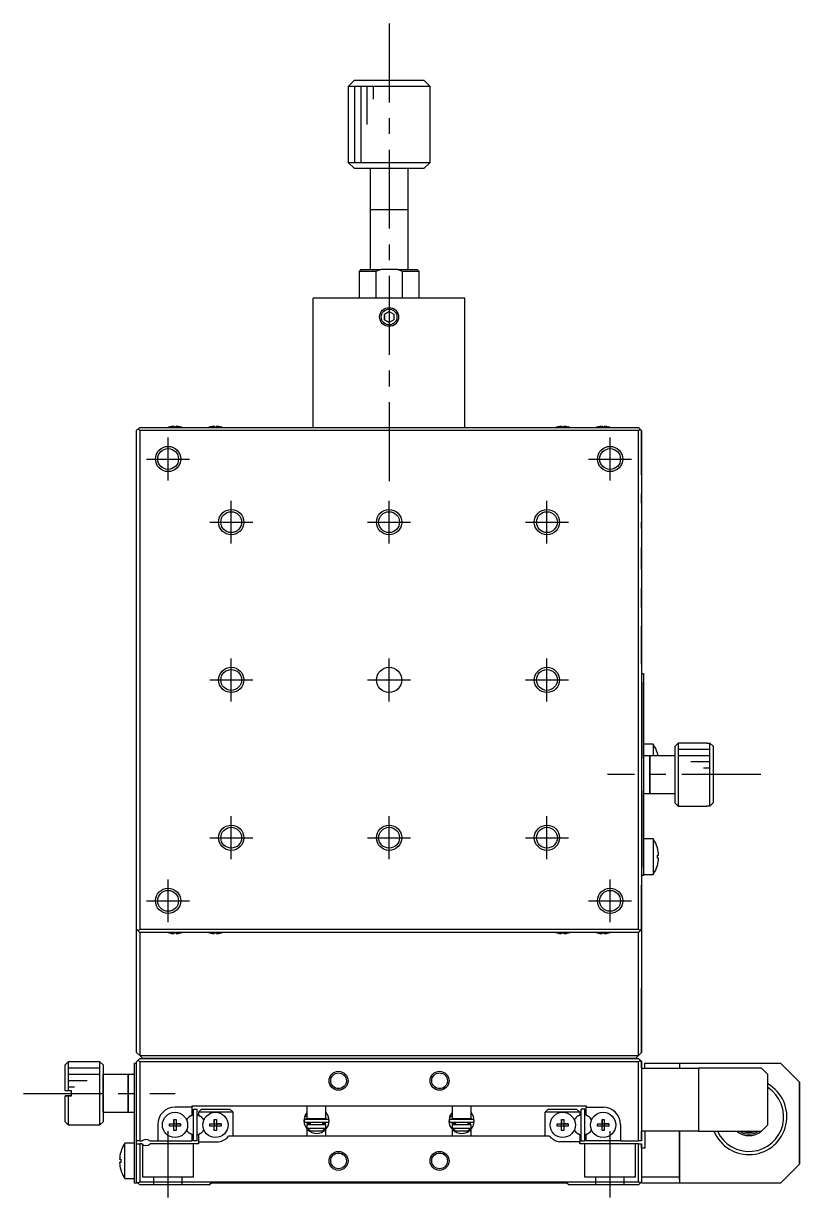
# Model space of a CAD drawing. Extents: x -349 to 382, y 13 to 591.
# Drawn here: x -142.4 to -19.5, y 28 to 214 of the extents above; entities that cross this region are included whole.
import ezdxf

# ---------------------------------------------------------------- set-up
doc = ezdxf.new("R2010")
doc.units = 0
doc.header["$LTSCALE"] = 10
doc.linetypes.add('CENTER', pattern=[2, 1.25, -0.25, 0.25, -0.25])
doc.linetypes.add('DASHED', pattern=[3.5, 2, -1.5])
doc.layers.get('0').update_dxf_attribs({"linetype": 'CONTINUOUS'})
doc.layers.add('CENTER', color=1, linetype='CENTER')

msp = doc.modelspace()

# ---------------------------------------------------------------- linework, layer by layer
at = {"color": 7, "linetype": 'CONTINUOUS'}
for p, q in [((-89.963026, 205.03073), (-90.963026, 204.03073)), ((-89.963026, 205.03073), (-78.963026, 205.03073)), ((-77.963026, 204.03073), (-78.963026, 205.03073)), ((-77.963026, 204.03073), (-90.963026, 204.03073)), ((-90.963026, 204.03073), (-90.963026, 192.03073)), ((-77.963026, 192.03073), (-77.963026, 204.03073)), ((-90.963026, 192.03073), (-90.962759, 192.03073)), ((-90.963026, 192.03073), (-89.963026, 191.03073)), ((-90.962759, 192.03073), (-77.963026, 192.03073)), ((-78.963026, 191.03073), (-77.963026, 192.03073)), ((-78.963026, 191.03073), (-89.9628, 191.03073)), ((-87.463026, 191.03073), (-87.463026, 184.53073)), ((-81.463026, 184.53073), (-81.463026, 191.03073)), ((-81.463021, 184.53073), (-87.463031, 184.53073)), ((-87.463026, 184.53573), (-87.463026, 184.53073)), ((-87.463026, 184.53073), (-87.463026, 175.030749)), ((-87.463026, 184.53073), (-87.463026, 184.52573)), ((-81.463026, 184.53073), (-81.463026, 184.53573)), ((-81.463026, 175.030749), (-81.463026, 184.53073)), ((-81.463026, 184.52573), (-81.463026, 184.53073)), ((-88.913026, 175.03073), (-89.213026, 174.73073)), ((-88.913026, 175.03073), (-85.782116, 175.03073)), ((-88.913026, 175.03073), (-87.463026, 175.03073)), ((-85.782116, 175.03073), (-86.584346, 174.73073)), ((-83.143935, 175.03073), (-85.782116, 175.03073)), ((-83.143935, 175.03073), (-80.013026, 175.03073)), ((-82.341706, 174.73073), (-83.143935, 175.03073)), ((-81.463026, 175.03073), (-80.013026, 175.03073)), ((-79.713026, 174.73073), (-80.013026, 175.03073)), ((-86.584346, 174.73073), (-89.213026, 174.73073)), ((-89.213026, 174.73073), (-89.213026, 170.53073)), ((-86.584346, 174.73073), (-86.584346, 170.53073)), ((-79.713026, 174.73073), (-82.341706, 174.73073)), ((-82.341706, 170.53073), (-82.341706, 174.73073)), ((-79.713026, 170.53073), (-79.713026, 174.73073)), ((-96.463026, 150.03073), (-96.463026, 170.53073)), ((-72.463026, 170.53073), (-96.463026, 170.53073)), ((-72.463026, 150.03073), (-72.463026, 170.53073)), ((-72.463026, 160.03073), (-72.463026, 170.53073)), ((-85.213026, 167.963742), (-84.463026, 168.396755)), ((-84.463026, 168.396755), (-85.213026, 167.963742)), ((-85.213026, 167.097717), (-85.213026, 167.963742)), ((-85.213026, 167.963742), (-85.213026, 167.097717)), ((-84.463026, 168.396755), (-83.713026, 167.963742)), ((-83.713026, 167.963742), (-83.713026, 167.097717)), ((-84.463026, 166.664704), (-85.213026, 167.097717)), ((-85.213026, 167.097717), (-84.463026, 166.664704)), ((-83.713026, 167.097717), (-84.463026, 166.664704)), ((-72.463026, 150.03073), (-72.463026, 160.03073)), ((-124.213026, 149.78073), (-124.463026, 149.53073)), ((-124.463026, 70.53073), (-124.463026, 149.53073)), ((-123.963026, 150.03073), (-124.213026, 149.78073)), ((-123.963026, 149.53073), (-124.213026, 149.78073)), ((-123.963026, 150.03073), (-96.463026, 150.03073)), ((-44.963026, 149.53073), (-123.963026, 149.53073)), ((-123.963026, 149.53073), (-123.963026, 70.53073)), ((-119.249387, 150.100251), (-119.251642, 150.104874)), ((-119.249387, 150.100251), (-119.251642, 150.104874)), ((-118.543026, 150.100251), (-118.543026, 150.220589)), ((-118.543026, 150.220589), (-118.543026, 150.100251)), ((-118.183026, 150.100251), (-118.543026, 150.100251)), ((-118.183026, 150.220589), (-118.183026, 150.100251)), ((-117.47441, 150.104874), (-117.476664, 150.100251)), ((-112.849387, 150.100251), (-112.851642, 150.104874)), ((-112.849387, 150.100251), (-112.851642, 150.104874)), ((-112.143026, 150.100251), (-112.143026, 150.220589)), ((-112.143026, 150.220589), (-112.143026, 150.100251)), ((-111.783026, 150.100251), (-112.143026, 150.100251)), ((-111.783026, 150.220589), (-111.783026, 150.100251)), ((-111.07441, 150.104874), (-111.076664, 150.100251)), ((-96.463026, 150.03073), (-72.463026, 150.03073)), ((-72.463026, 150.03073), (-44.963026, 150.03073)), ((-57.849387, 150.100251), (-57.851642, 150.104874)), ((-57.849387, 150.100251), (-57.851642, 150.104874)), ((-57.143026, 150.100251), (-57.143026, 150.220589)), ((-57.143026, 150.220589), (-57.143026, 150.100251)), ((-56.783026, 150.100251), (-57.143026, 150.100251)), ((-56.783026, 150.220589), (-56.783026, 150.100251)), ((-56.07441, 150.104874), (-56.076664, 150.100251)), ((-51.449387, 150.100251), (-51.451642, 150.104874)), ((-51.449387, 150.100251), (-51.451642, 150.104874)), ((-50.743026, 150.100251), (-50.743026, 150.220589)), ((-50.743026, 150.220589), (-50.743026, 150.100251)), ((-50.383026, 150.100251), (-50.743026, 150.100251)), ((-50.383026, 150.220589), (-50.383026, 150.100251)), ((-49.67441, 150.104874), (-49.676664, 150.100251)), ((-44.713026, 149.78073), (-44.963026, 150.03073)), ((-44.963026, 150.03073), (-44.463026, 149.53073)), ((-44.963026, 149.53073), (-44.713026, 149.78073)), ((-44.963026, 70.53073), (-44.963026, 149.53073)), ((-44.463026, 149.53073), (-44.713026, 149.78073)), ((-44.463026, 149.53073), (-44.463026, 70.53073)), ((-44.463026, 142.530725), (-44.463026, 149.53073)), ((-44.463026, 138.030725), (-44.463026, 139.530735)), ((-44.463026, 134.030725), (-44.463026, 135.030735)), ((-44.463026, 127.530725), (-44.463026, 131.030735)), ((-44.463026, 121.530725), (-44.463026, 124.530735)), ((-44.463026, 112.530725), (-44.463026, 118.530735)), ((-44.463026, 111.03073), (-44.163026, 111.03073)), ((-44.163026, 111.03073), (-44.163026, 109.03073)), ((-44.163026, 111.03073), (-44.163026, 109.03073)), ((-44.163026, 99.83073), (-44.163026, 109.03073)), ((-44.163026, 109.03073), (-44.163026, 81.03073)), ((-44.163026, 97.59929), (-44.163024, 108.03073)), ((-44.163024, 108.03073), (-44.163025, 98.03073)), ((-44.163024, 108.03073), (-44.163024, 109.68073)), ((-44.163024, 108.03073), (-44.163024, 109.68073)), ((-42.620563, 99.83073), (-44.163026, 99.83073)), ((-42.620563, 99.83073), (-42.620563, 98.03073)), ((-38.663026, 100.03073), (-39.163026, 99.53073)), ((-39.163026, 90.53073), (-39.163026, 99.53073)), ((-38.663026, 100.03073), (-38.663026, 90.03073)), ((-34.163026, 100.03073), (-38.663026, 100.03073)), ((-34.163026, 100.03073), (-34.163026, 100.014704)), ((-34.163026, 100.03073), (-34.163026, 100.014704)), ((-34.163026, 100.014704), (-33.663026, 100.014704)), ((-33.663026, 90.046755), (-33.663026, 100.014704)), ((-33.663026, 100.014704), (-33.163026, 99.512917)), ((-33.163026, 99.512917), (-33.163026, 90.548543)), ((-33.163026, 99.512917), (-33.163026, 90.548543)), ((-43.163026, 98.03073), (-44.163026, 98.03073)), ((-43.163026, 98.03073), (-43.163026, 92.03073)), ((-43.163026, 92.03073), (-43.163026, 98.03073)), ((-39.163026, 98.03073), (-43.163026, 98.03073)), ((-41.969821, 98.429869), (-41.963653, 98.432877)), ((-41.969821, 98.429869), (-41.963653, 98.432877)), ((-44.163024, 82.03073), (-44.163026, 92.46217)), ((-44.163026, 84.83073), (-44.163026, 92.03073)), ((-44.163026, 92.03073), (-43.163026, 92.03073)), ((-44.163025, 92.03073), (-44.163024, 82.03073)), ((-43.163026, 92.03073), (-39.163026, 92.03073)), ((-39.163026, 90.53073), (-38.663026, 90.03073)), ((-38.663026, 90.03073), (-34.163026, 90.03073)), ((-34.163026, 90.046755), (-34.163026, 90.03073)), ((-33.663026, 90.046755), (-34.163026, 90.046755)), ((-34.163026, 90.046755), (-34.163026, 90.03073)), ((-33.163026, 90.548543), (-33.663026, 90.046755)), ((-42.620563, 84.83073), (-44.163026, 84.83073)), ((-42.620563, 84.83073), (-42.620563, 79.23073)), ((-44.163024, 80.38073), (-44.163024, 82.03073)), ((-44.163024, 80.38073), (-44.163024, 82.03073)), ((-41.969821, 83.429869), (-41.963653, 83.432877)), ((-41.969821, 83.429869), (-41.963653, 83.432877)), ((-41.969821, 82.29073), (-41.776564, 82.29073)), ((-41.969821, 81.77073), (-41.969821, 82.29073)), ((-44.163026, 81.03073), (-44.163026, 79.03073)), ((-41.776564, 81.77073), (-41.969821, 81.77073)), ((-41.963653, 80.628582), (-41.969821, 80.631591)), ((-41.963653, 80.628582), (-41.969821, 80.631591)), ((-44.163026, 79.03073), (-44.463026, 79.03073)), ((-44.163026, 79.23073), (-44.163026, 79.03073)), ((-44.163026, 79.23073), (-42.620563, 79.23073)), ((-44.463026, 70.53073), (-44.463026, 77.530735)), ((-124.463026, 70.53073), (-124.213026, 70.28073)), ((-124.463026, 51.03073), (-124.463026, 70.53073)), ((-124.213026, 70.28073), (-123.963026, 70.53073)), ((-124.213026, 70.28073), (-123.963026, 70.03073)), ((-123.963026, 70.53073), (-44.963026, 70.53073)), ((-44.963026, 70.03073), (-123.963026, 70.03073)), ((-123.963026, 70.03073), (-123.963026, 50.53073)), ((-119.251642, 69.956586), (-119.249387, 69.961208)), ((-119.251642, 69.956586), (-119.249387, 69.961208)), ((-118.543026, 69.961208), (-118.183026, 69.961208)), ((-118.543026, 69.840871), (-118.543026, 69.961208)), ((-118.543026, 69.840871), (-118.543026, 69.961208)), ((-118.183026, 69.961208), (-118.183026, 69.840871)), ((-117.476664, 69.961208), (-117.47441, 69.956586)), ((-112.851642, 69.956586), (-112.849387, 69.961208)), ((-112.851642, 69.956586), (-112.849387, 69.961208)), ((-112.143026, 69.961208), (-111.783026, 69.961208)), ((-112.143026, 69.840871), (-112.143026, 69.961208)), ((-112.143026, 69.840871), (-112.143026, 69.961208)), ((-111.783026, 69.961208), (-111.783026, 69.840871)), ((-111.076664, 69.961208), (-111.07441, 69.956586)), ((-57.851642, 69.956586), (-57.849387, 69.961208)), ((-57.851642, 69.956586), (-57.849387, 69.961208)), ((-57.143026, 69.961208), (-56.783026, 69.961208)), ((-57.143026, 69.840871), (-57.143026, 69.961208)), ((-57.143026, 69.840871), (-57.143026, 69.961208)), ((-56.783026, 69.961208), (-56.783026, 69.840871)), ((-56.076664, 69.961208), (-56.07441, 69.956586)), ((-51.451642, 69.956586), (-51.449387, 69.961208)), ((-51.451642, 69.956586), (-51.449387, 69.961208)), ((-50.743026, 69.961208), (-50.383026, 69.961208)), ((-50.743026, 69.840871), (-50.743026, 69.961208)), ((-50.743026, 69.840871), (-50.743026, 69.961208)), ((-50.383026, 69.961208), (-50.383026, 69.840871)), ((-49.676664, 69.961208), (-49.67441, 69.956586)), ((-44.713026, 70.28073), (-44.963026, 70.53073)), ((-44.463026, 70.53073), (-44.963026, 70.03073)), ((-44.963026, 70.03073), (-44.713026, 70.28073)), ((-44.963026, 50.53073), (-44.963026, 70.03073)), ((-44.713026, 70.28073), (-44.463026, 70.53073)), ((-44.463026, 70.53073), (-44.463026, 51.03073)), ((-44.463026, 70.53073), (-44.463026, 63.146415)), ((-44.463026, 63.146415), (-44.463026, 61.118893)), ((-44.463026, 51.03073), (-44.463026, 61.118893)), ((-123.963026, 50.53073), (-124.463026, 51.03073)), ((-123.963026, 50.53073), (-44.963026, 50.53073)), ((-123.463026, 50.03073), (-123.963026, 50.53073)), ((-44.963026, 50.53073), (-45.463026, 50.03073)), ((-45.463026, 50.03073), (-44.963026, 50.53073)), ((-44.463026, 51.03073), (-44.963026, 50.53073)), ((-44.963026, 50.53073), (-44.463026, 51.03073)), ((-135.263026, 49.53073), (-135.763026, 49.03073)), ((-135.763026, 44.93073), (-135.763026, 49.03073)), ((-135.263026, 49.53073), (-135.263026, 44.93073)), ((-130.263026, 49.53073), (-135.263026, 49.53073)), ((-130.263026, 44.53073), (-130.263026, 49.53073)), ((-129.763026, 49.03073), (-130.263026, 49.53073)), ((-129.763026, 49.03073), (-129.763026, 44.53073)), ((-129.763026, 49.03073), (-129.763026, 47.53073)), ((-124.763026, 47.33073), (-124.763026, 49.33073)), ((-124.763026, 49.33073), (-124.463026, 49.33073)), ((-124.463026, 49.53073), (-124.213026, 49.78073)), ((-124.463026, 37.03073), (-124.463026, 49.53073)), ((-123.963026, 50.03073), (-124.213026, 49.78073)), ((-124.213026, 49.78073), (-123.963026, 49.53073)), ((-123.963026, 50.03073), (-123.463026, 50.03073)), ((-44.963026, 49.53073), (-123.963026, 49.53073)), ((-123.963026, 49.53073), (-123.963026, 37.03073)), ((-45.463026, 50.03073), (-123.463026, 50.03073)), ((-123.463026, 50.03073), (-45.463026, 50.03073)), ((-45.463026, 50.03073), (-44.963026, 50.03073)), ((-44.963026, 50.03073), (-44.713026, 49.78073)), ((-44.713026, 49.78073), (-44.963026, 50.03073)), ((-44.963026, 49.53073), (-44.713026, 49.78073)), ((-44.963026, 37.03073), (-44.963026, 49.53073)), ((-44.713026, 49.78073), (-44.463026, 49.53073)), ((-44.463026, 49.53073), (-44.713026, 49.78073)), ((-44.463026, 49.53073), (-44.463026, 37.03073)), ((-44.463026, 48.53073), (-44.463026, 49.53073)), ((-44.463026, 48.53073), (-35.463026, 48.53073)), ((-43.963026, 49.33073), (-38.463026, 49.33073)), ((-43.963026, 48.53073), (-43.963026, 49.33073)), ((-38.463026, 49.33073), (-38.463026, 48.53073)), ((-38.463026, 49.33073), (-38.463026, 48.53073)), ((-38.463026, 49.33073), (-22.463026, 49.33073)), ((-35.463026, 48.53073), (-35.463026, 38.53073)), ((-25.463026, 48.53073), (-35.463026, 48.53073)), ((-24.463026, 47.53073), (-25.463026, 48.53073)), ((-25.463026, 48.53073), (-24.463026, 47.53073)), ((-19.463026, 46.33073), (-22.463026, 49.33073)), ((-22.463026, 49.33073), (-19.463026, 46.33073)), ((-129.763026, 47.53073), (-129.763026, 41.53073)), ((-129.763026, 44.53073), (-129.763026, 47.53073)), ((-125.763026, 47.53073), (-129.763026, 47.53073)), ((-125.763026, 44.53073), (-125.763026, 47.53073)), ((-125.763026, 47.53073), (-125.763026, 44.53073)), ((-124.763026, 47.53073), (-125.763026, 47.53073)), ((-124.763026, 32.33073), (-124.763026, 47.33073)), ((-24.463026, 39.53073), (-24.463026, 47.53073)), ((-24.463026, 41.53073), (-24.463026, 47.53073)), ((-24.463026, 41.53073), (-24.463026, 47.53073)), ((-24.463026, 39.53073), (-24.463026, 47.53073)), ((-24.463026, 41.53073), (-24.463026, 47.53073)), ((-24.463026, 41.53073), (-24.463026, 47.53073)), ((-135.263026, 44.93073), (-135.763026, 44.93073)), ((-134.763026, 44.93073), (-135.263026, 44.93073)), ((-134.763026, 44.13073), (-134.763026, 44.93073)), ((-19.463026, 46.33073), (-19.463026, 33.33073)), ((-19.463026, 33.33073), (-19.463026, 46.33073)), ((-135.263026, 44.13073), (-135.763026, 44.13073)), ((-135.763026, 44.13073), (-135.263026, 44.13073)), ((-135.763026, 40.03073), (-135.763026, 44.13073)), ((-134.763026, 44.13073), (-135.263026, 44.13073)), ((-135.263026, 44.13073), (-135.263026, 39.53073)), ((-135.263026, 44.13073), (-134.763026, 44.13073)), ((-130.263026, 39.53073), (-130.263026, 44.53073)), ((-129.763026, 44.53073), (-129.763026, 40.03073)), ((-129.763026, 41.53073), (-129.763026, 44.53073)), ((-125.763026, 41.53073), (-125.763026, 44.53073)), ((-125.763026, 44.53073), (-125.763026, 41.53073)), ((-129.763026, 41.53073), (-129.763026, 40.03073)), ((-129.763026, 41.53073), (-125.763026, 41.53073)), ((-125.763026, 41.53073), (-124.763026, 41.53073)), ((-115.663026, 42.33073), (-118.363026, 42.33073)), ((-115.956776, 40.905545), (-115.663026, 41.075142)), ((-115.956776, 40.905545), (-115.663026, 41.075142)), ((-115.663026, 42.53073), (-53.263026, 42.53073)), ((-115.663026, 42.33073), (-115.663026, 42.53073)), ((-115.663026, 42.53073), (-115.663026, 42.33073)), ((-115.663026, 41.075142), (-115.663026, 42.33073)), ((-115.663026, 41.075142), (-115.663026, 42.33073)), ((-115.463026, 37.03073), (-115.463026, 42.03073)), ((-115.463026, 42.03073), (-114.863026, 42.03073)), ((-114.863026, 37.03073), (-114.863026, 42.03073)), ((-114.863026, 41.089626), (-114.863026, 42.03073)), ((-114.863024, 41.089625), (-114.863024, 41.18073)), ((-114.863024, 41.089625), (-114.863024, 41.18073)), ((-114.863024, 41.089625), (-114.863024, 41.18073)), ((-114.863024, 41.089625), (-114.863024, 41.18073)), ((-114.863024, 41.089625), (-114.863024, 41.18073)), ((-114.863024, 41.089625), (-114.863024, 41.18073)), ((-114.863024, 41.089625), (-114.863024, 41.18073)), ((-114.863024, 41.089625), (-114.863024, 41.18073)), ((-114.863024, 41.089625), (-114.863024, 41.18073)), ((-114.863024, 41.089625), (-114.863024, 41.18073)), ((-114.863024, 41.089625), (-114.863024, 41.18073)), ((-114.863024, 41.089625), (-114.863024, 41.18073)), ((-114.863024, 41.089625), (-114.863024, 41.18073)), ((-114.863024, 41.089625), (-114.863024, 41.18073)), ((-114.863024, 41.089625), (-114.863024, 41.18073)), ((-114.863024, 39.53073), (-114.863024, 41.18073)), ((-114.863024, 41.089625), (-114.863024, 41.18073)), ((-114.863024, 41.089625), (-114.863024, 41.18073)), ((-114.863024, 41.089625), (-114.863024, 41.18073)), ((-114.863024, 41.089625), (-114.863024, 41.18073)), ((-114.863024, 41.089625), (-114.863024, 41.18073)), ((-114.863024, 41.089625), (-114.863024, 41.18073)), ((-114.863024, 41.089625), (-114.863024, 41.18073)), ((-114.863024, 41.089625), (-114.863024, 41.18073)), ((-114.863024, 41.089625), (-114.863024, 41.18073)), ((-114.863024, 41.089625), (-114.863024, 41.18073)), ((-114.863024, 41.089625), (-114.863024, 41.18073)), ((-114.863024, 41.089625), (-114.863024, 41.18073)), ((-114.863024, 41.089625), (-114.863024, 41.18073)), ((-114.863024, 41.089625), (-114.863024, 41.18073)), ((-114.863024, 41.089625), (-114.863024, 41.18073)), ((-114.863024, 41.089625), (-114.863024, 41.18073)), ((-114.663026, 41.53073), (-114.163026, 42.03073)), ((-114.663026, 41.53073), (-114.663026, 41.075142)), ((-111.963026, 41.53073), (-114.663026, 41.53073)), ((-114.663026, 41.075142), (-114.369276, 40.905545)), ((-114.163026, 42.03073), (-109.663026, 42.03073)), ((-109.163026, 41.53073), (-111.963026, 41.53073)), ((-109.163026, 41.53073), (-109.663026, 42.03073)), ((-109.663026, 42.03073), (-109.163026, 41.53073)), ((-109.163026, 37.73073), (-109.163026, 41.53073)), ((-109.163026, 37.73073), (-109.163026, 41.53073)), ((-97.784314, 40.967579), (-97.943246, 40.214104)), ((-97.802158, 40.925615), (-97.813543, 40.891683)), ((-97.78982, 40.957202), (-97.802158, 40.925615)), ((-97.790117, 40.95577), (-97.789428, 40.957912)), ((-97.789428, 40.957912), (-97.787487, 40.959525)), ((-97.463195, 41.485084), (-97.788894, 40.956729)), ((-97.787487, 40.959525), (-97.784304, 40.960599)), ((-97.785044, 40.965868), (-97.782616, 40.967458)), ((-97.784511, 40.959941), (-97.785044, 40.965868)), ((-97.770613, 40.999058), (-97.784314, 40.967579)), ((-97.784304, 40.960599), (-97.7799, 40.961127)), ((-97.782616, 40.967458), (-97.462999, 40.857498)), ((-97.7799, 40.961127), (-97.774301, 40.961108)), ((-97.774301, 40.961108), (-97.76754, 40.960539)), ((-97.76754, 40.960539), (-97.759659, 40.959426)), ((-97.759659, 40.959426), (-97.750705, 40.957775)), ((-97.750705, 40.957775), (-97.740733, 40.955596)), ((-97.740733, 40.955596), (-97.729802, 40.952901)), ((-97.729802, 40.952901), (-97.717979, 40.949708)), ((-97.717979, 40.949708), (-97.705336, 40.946035)), ((-97.705336, 40.946035), (-97.691948, 40.941905)), ((-97.691948, 40.941905), (-97.677897, 40.937343)), ((-97.677897, 40.937343), (-97.663267, 40.932377)), ((-97.663267, 40.932377), (-97.648147, 40.927035)), ((-97.648147, 40.927035), (-97.632629, 40.921351)), ((-97.632629, 40.921351), (-97.616806, 40.91536)), ((-97.463026, 42.53073), (-97.463026, 40.53073)), ((-94.463026, 40.53073), (-94.463026, 42.53073)), ((-94.100623, 40.956945), (-94.113579, 40.987201)), ((-94.09931, 40.95577), (-94.100085, 40.955452)), ((-94.099668, 40.953621), (-94.09931, 40.95577)), ((-94.099606, 40.957202), (-94.09931, 40.95577)), ((-94.081867, 40.910212), (-94.099606, 40.957202)), ((-74.808296, 40.98983), (-74.98093, 40.204876)), ((-74.827504, 40.947973), (-74.839841, 40.916386)), ((-74.8278, 40.946542), (-74.826956, 40.948891)), ((-74.826956, 40.948891), (-74.824563, 40.950585)), ((-74.463178, 41.518707), (-74.826577, 40.947501)), ((-74.824563, 40.950585), (-74.82064, 40.951609)), ((-74.822728, 40.956639), (-74.820299, 40.958229)), ((-74.822195, 40.950713), (-74.822728, 40.956639)), ((-74.82064, 40.951609), (-74.815215, 40.951958)), ((-74.820299, 40.958229), (-74.462997, 40.827822)), ((-74.815215, 40.951958), (-74.808329, 40.951627)), ((-74.808329, 40.951627), (-74.800035, 40.950621)), ((-74.800035, 40.950621), (-74.790393, 40.948945)), ((-74.790393, 40.948945), (-74.779476, 40.946613)), ((-74.779476, 40.946613), (-74.767366, 40.943642)), ((-74.767366, 40.943642), (-74.754153, 40.940054)), ((-74.754153, 40.940054), (-74.739937, 40.935876)), ((-74.739937, 40.935876), (-74.724822, 40.93114)), ((-74.724822, 40.93114), (-74.708923, 40.925881)), ((-74.708923, 40.925881), (-74.692358, 40.920137)), ((-74.692358, 40.920137), (-74.675251, 40.913953)), ((-74.463026, 42.53073), (-74.463026, 40.53073)), ((-71.463026, 40.53073), (-71.463026, 42.53073)), ((-71.138306, 40.947717), (-71.151263, 40.977972)), ((-71.136993, 40.946542), (-71.137769, 40.946223)), ((-71.137352, 40.944393), (-71.136993, 40.946542)), ((-71.137289, 40.947973), (-71.136993, 40.946542)), ((-71.11955, 40.900983), (-71.137289, 40.947973)), ((-59.763026, 41.53073), (-59.263026, 42.03073)), ((-59.763026, 37.73073), (-59.763026, 41.53073)), ((-56.963026, 41.53073), (-59.763026, 41.53073)), ((-59.263026, 42.03073), (-54.763026, 42.03073)), ((-54.263026, 41.53073), (-56.963026, 41.53073)), ((-54.763026, 42.03073), (-54.263026, 41.53073)), ((-54.263026, 41.53073), (-54.763026, 42.03073)), ((-54.263026, 41.075142), (-54.556776, 40.905545)), ((-54.263026, 41.075142), (-54.556776, 40.905545)), ((-54.263026, 41.53073), (-54.263026, 41.075142)), ((-54.263026, 41.53073), (-54.263026, 41.075142)), ((-54.063026, 37.03073), (-54.063026, 42.03073)), ((-53.463026, 42.03073), (-54.063026, 42.03073)), ((-53.463026, 37.03073), (-53.463026, 42.03073)), ((-53.463026, 41.089625), (-53.463026, 42.03073)), ((-53.463026, 41.089625), (-53.463026, 41.18073)), ((-53.463026, 41.089625), (-53.463026, 41.18073)), ((-53.463026, 41.089625), (-53.463026, 41.18073)), ((-53.463026, 41.089625), (-53.463026, 41.18073)), ((-53.463026, 41.089625), (-53.463026, 41.18073)), ((-53.463026, 41.089625), (-53.463026, 41.18073)), ((-53.463026, 41.089625), (-53.463026, 41.18073)), ((-53.463026, 37.88073), (-53.463026, 41.18073)), ((-53.463026, 41.089625), (-53.463026, 41.18073)), ((-53.463026, 41.089625), (-53.463026, 41.18073)), ((-53.463026, 41.089625), (-53.463026, 41.18073)), ((-53.463026, 41.089625), (-53.463026, 41.18073)), ((-53.463026, 41.089625), (-53.463026, 41.18073)), ((-53.463026, 41.089625), (-53.463026, 41.18073)), ((-53.463026, 41.089625), (-53.463026, 41.18073)), ((-53.263026, 42.53073), (-53.263026, 42.33073)), ((-53.263026, 42.33073), (-50.563026, 42.33073)), ((-53.263026, 41.075142), (-53.263026, 42.33073)), ((-52.969276, 40.905545), (-53.263026, 41.075142)), ((-135.763026, 40.03073), (-135.263026, 39.53073)), ((-135.263026, 39.53073), (-130.263026, 39.53073)), ((-130.263026, 39.53073), (-129.763026, 40.03073)), ((-121.113026, 39.58073), (-121.113026, 37.03073)), ((-121.113026, 39.58073), (-121.113026, 37.03073)), ((-119.249387, 39.71073), (-118.543026, 39.71073)), ((-119.249387, 39.35073), (-119.249387, 39.71073)), ((-119.249387, 39.71073), (-118.543026, 39.71073)), ((-118.543026, 39.35073), (-119.249387, 39.35073)), ((-118.543026, 40.417091), (-118.183026, 40.417091)), ((-118.543026, 39.71073), (-118.543026, 40.417091)), ((-118.543026, 40.417091), (-118.543026, 39.71073)), ((-118.532654, 39.700358), (-118.543026, 39.71073)), ((-118.532654, 39.361102), (-118.543026, 39.35073)), ((-118.543026, 38.644368), (-118.543026, 39.35073)), ((-118.543026, 38.644368), (-118.543026, 39.35073)), ((-118.532654, 39.700358), (-118.193398, 39.700358)), ((-118.532654, 39.361102), (-118.532654, 39.700358)), ((-118.193398, 39.361102), (-118.532654, 39.361102)), ((-118.193398, 39.700358), (-118.183026, 39.71073)), ((-118.193398, 39.700358), (-118.193398, 39.361102)), ((-118.193398, 39.361102), (-118.183026, 39.35073)), ((-118.183026, 40.417091), (-118.183026, 39.71073)), ((-118.183026, 39.71073), (-117.476664, 39.71073)), ((-117.476664, 39.71073), (-118.183026, 39.71073)), ((-118.183026, 39.35073), (-118.183026, 38.644368)), ((-117.476664, 39.35073), (-118.183026, 39.35073)), ((-117.476664, 39.71073), (-117.476664, 39.35073)), ((-114.863024, 37.88073), (-114.863024, 39.53073)), ((-112.849387, 39.71073), (-112.143026, 39.71073)), ((-112.849387, 39.35073), (-112.849387, 39.71073)), ((-112.849387, 39.71073), (-112.143026, 39.71073)), ((-112.143026, 39.35073), (-112.849387, 39.35073)), ((-112.143026, 40.417091), (-111.783026, 40.417091)), ((-112.143026, 39.71073), (-112.143026, 40.417091)), ((-112.143026, 40.417091), (-112.143026, 39.71073)), ((-112.132654, 39.700358), (-112.143026, 39.71073)), ((-112.132654, 39.361102), (-112.143026, 39.35073)), ((-112.143026, 38.644368), (-112.143026, 39.35073)), ((-112.143026, 38.644368), (-112.143026, 39.35073)), ((-112.132654, 39.700358), (-111.793398, 39.700358)), ((-112.132654, 39.361102), (-112.132654, 39.700358)), ((-111.793398, 39.361102), (-112.132654, 39.361102)), ((-111.793398, 39.700358), (-111.783026, 39.71073)), ((-111.793398, 39.700358), (-111.793398, 39.361102)), ((-111.793398, 39.361102), (-111.783026, 39.35073)), ((-111.783026, 40.417091), (-111.783026, 39.71073)), ((-111.783026, 39.71073), (-111.076664, 39.71073)), ((-111.076664, 39.71073), (-111.783026, 39.71073)), ((-111.783026, 39.35073), (-111.783026, 38.644368)), ((-111.076664, 39.35073), (-111.783026, 39.35073)), ((-111.076664, 39.71073), (-111.076664, 39.35073)), ((-97.844407, 40.715992), (-97.845265, 40.680253)), ((-97.845265, 40.680253), (-97.844336, 40.644516)), ((-97.841766, 40.751647), (-97.844407, 40.715992)), ((-97.844336, 40.644516), (-97.841624, 40.608869)), ((-97.837346, 40.78713), (-97.841766, 40.751647)), ((-97.841624, 40.608869), (-97.837135, 40.573398)), ((-97.831159, 40.822355), (-97.837346, 40.78713)), ((-97.837135, 40.573398), (-97.83088, 40.538192)), ((-97.823218, 40.857234), (-97.831159, 40.822355)), ((-97.83088, 40.538192), (-97.822874, 40.503335)), ((-97.813543, 40.891683), (-97.823218, 40.857234)), ((-97.822874, 40.503335), (-97.813136, 40.468912)), ((-97.813136, 40.468912), (-97.80169, 40.435009)), ((-97.80169, 40.435009), (-97.788564, 40.401708)), ((-97.788564, 40.401708), (-97.787785, 40.399877)), ((-94.169713, 40.410464), (-97.719713, 40.410464)), ((-97.719713, 39.960464), (-94.169713, 39.960464)), ((-97.616806, 40.91536), (-97.600774, 40.909096)), ((-97.600774, 40.909096), (-97.58463, 40.902599)), ((-97.58463, 40.902599), (-97.568472, 40.895907)), ((-97.568472, 40.895907), (-97.552396, 40.88906)), ((-97.552396, 40.88906), (-97.536501, 40.882102)), ((-97.536501, 40.882102), (-97.520883, 40.875072)), ((-97.520883, 40.875072), (-97.505635, 40.868014)), ((-97.505635, 40.868014), (-97.490851, 40.860971)), ((-97.490851, 40.860971), (-97.476619, 40.853985)), ((-97.350447, 39.530692), (-97.479318, 39.960412)), ((-97.476619, 40.853985), (-97.463026, 40.847098)), ((-97.463026, 40.53073), (-94.463026, 40.53073)), ((-94.463026, 39.53073), (-97.463026, 39.53073)), ((-97.463026, 39.53073), (-97.463026, 39.03073)), ((-96.963026, 39.73073), (-97.427573, 39.73073)), ((-97.120161, 40.410464), (-97.348879, 40.530722)), ((-96.963026, 40.53073), (-96.963026, 40.410464)), ((-96.963026, 39.960464), (-96.963026, 39.53073)), ((-94.963026, 40.410464), (-94.963026, 40.53073)), ((-94.963026, 39.53073), (-94.963026, 39.960464)), ((-94.463026, 39.73073), (-94.963026, 39.73073)), ((-94.540573, 40.530685), (-94.769265, 40.410464)), ((-94.463026, 39.03073), (-94.463026, 39.53073)), ((-94.462652, 40.641964), (-94.410095, 40.410482)), ((-94.08115, 40.908081), (-94.081867, 40.910212)), ((-94.08084, 40.90715), (-94.08115, 40.908081)), ((-94.080347, 40.905665), (-94.08084, 40.90715)), ((-94.080037, 40.904724), (-94.080347, 40.905665)), ((-94.079501, 40.903091), (-94.080037, 40.904724)), ((-94.079111, 40.901893), (-94.079501, 40.903091)), ((-94.078364, 40.899577), (-94.079111, 40.901893)), ((-94.077995, 40.898423), (-94.078364, 40.899577)), ((-74.882091, 40.706764), (-74.882948, 40.671024)), ((-74.882948, 40.671024), (-74.882019, 40.635287)), ((-74.879449, 40.742419), (-74.882091, 40.706764)), ((-74.882019, 40.635287), (-74.879307, 40.59964)), ((-74.87503, 40.777902), (-74.879449, 40.742419)), ((-74.879307, 40.59964), (-74.874818, 40.56417)), ((-74.868842, 40.813126), (-74.87503, 40.777902)), ((-74.874818, 40.56417), (-74.868563, 40.528963)), ((-74.860902, 40.848005), (-74.868842, 40.813126)), ((-74.868563, 40.528963), (-74.860557, 40.494106)), ((-74.851227, 40.882454), (-74.860902, 40.848005)), ((-74.860557, 40.494106), (-74.85082, 40.459684)), ((-74.839841, 40.916386), (-74.851227, 40.882454)), ((-74.85082, 40.459684), (-74.839374, 40.425781)), ((-74.839374, 40.425781), (-74.826247, 40.39248)), ((-74.826247, 40.39248), (-74.825469, 40.390648)), ((-71.207397, 40.401235), (-74.757397, 40.401235)), ((-74.757397, 39.951235), (-71.207397, 39.951235)), ((-74.675251, 40.913953), (-74.657731, 40.907374)), ((-74.657731, 40.907374), (-74.639928, 40.90045)), ((-74.639928, 40.90045), (-74.621975, 40.893232)), ((-74.621975, 40.893232), (-74.604006, 40.885774)), ((-74.604006, 40.885774), (-74.586157, 40.878132)), ((-74.586157, 40.878132), (-74.56856, 40.870364)), ((-74.56856, 40.870364), (-74.551347, 40.862527)), ((-74.551347, 40.862527), (-74.534647, 40.85468)), ((-74.534647, 40.85468), (-74.518585, 40.846881)), ((-74.518585, 40.846881), (-74.50328, 40.83919)), ((-74.392379, 39.530679), (-74.517002, 39.951184)), ((-74.50328, 40.83919), (-74.488848, 40.831663)), ((-74.488848, 40.831663), (-74.475397, 40.824356)), ((-74.475397, 40.824356), (-74.463026, 40.817326)), ((-74.463026, 40.53073), (-71.463026, 40.53073)), ((-73.963026, 39.73073), (-74.463026, 39.73073)), ((-74.463026, 39.73073), (-74.463026, 39.716624)), ((-74.463026, 39.716602), (-74.463026, 39.716458)), ((-74.463026, 39.71638), (-74.463026, 39.716233)), ((-71.463026, 39.53073), (-74.463026, 39.53073)), ((-74.463026, 39.53073), (-74.463026, 39.03073)), ((-74.157845, 40.401235), (-74.392551, 40.530699)), ((-73.963026, 40.53073), (-73.963026, 40.401235)), ((-73.963026, 39.951235), (-73.963026, 39.53073)), ((-71.963026, 40.401235), (-71.963026, 40.53073)), ((-71.963026, 39.53073), (-71.963026, 39.951235)), ((-71.497129, 39.73073), (-71.963026, 39.73073)), ((-71.572249, 40.530689), (-71.806949, 40.401235)), ((-71.472563, 40.530743), (-71.447778, 40.401253)), ((-71.463026, 39.03073), (-71.463026, 39.53073)), ((-71.118834, 40.898853), (-71.11955, 40.900983)), ((-71.118523, 40.897922), (-71.118834, 40.898853)), ((-71.11803, 40.896436), (-71.118523, 40.897922)), ((-71.11772, 40.895496), (-71.11803, 40.896436)), ((-71.117185, 40.893862), (-71.11772, 40.895496)), ((-71.116795, 40.892664), (-71.117185, 40.893862)), ((-71.116048, 40.890348), (-71.116795, 40.892664)), ((-71.115679, 40.889195), (-71.116048, 40.890348)), ((-57.849387, 39.71073), (-57.143026, 39.71073)), ((-57.849387, 39.35073), (-57.849387, 39.71073)), ((-57.849387, 39.71073), (-57.143026, 39.71073)), ((-57.143026, 39.35073), (-57.849387, 39.35073)), ((-57.143026, 40.417091), (-56.783026, 40.417091)), ((-57.143026, 39.71073), (-57.143026, 40.417091)), ((-57.143026, 40.417091), (-57.143026, 39.71073)), ((-57.132654, 39.700358), (-57.143026, 39.71073)), ((-57.132654, 39.361102), (-57.143026, 39.35073)), ((-57.143026, 38.644368), (-57.143026, 39.35073)), ((-57.143026, 38.644368), (-57.143026, 39.35073)), ((-57.132654, 39.700358), (-56.793398, 39.700358)), ((-57.132654, 39.361102), (-57.132654, 39.700358)), ((-56.793398, 39.361102), (-57.132654, 39.361102)), ((-56.793398, 39.700358), (-56.783026, 39.71073)), ((-56.793398, 39.700358), (-56.793398, 39.361102)), ((-56.793398, 39.361102), (-56.783026, 39.35073)), ((-56.783026, 40.417091), (-56.783026, 39.71073)), ((-56.783026, 39.71073), (-56.076664, 39.71073)), ((-56.076664, 39.71073), (-56.783026, 39.71073)), ((-56.783026, 39.35073), (-56.783026, 38.644368)), ((-56.076664, 39.35073), (-56.783026, 39.35073)), ((-56.076664, 39.71073), (-56.076664, 39.35073)), ((-51.449387, 39.71073), (-50.743026, 39.71073)), ((-51.449387, 39.35073), (-51.449387, 39.71073)), ((-51.449387, 39.71073), (-50.743026, 39.71073)), ((-50.743026, 39.35073), (-51.449387, 39.35073)), ((-50.743026, 40.417091), (-50.383026, 40.417091)), ((-50.743026, 39.71073), (-50.743026, 40.417091)), ((-50.743026, 40.417091), (-50.743026, 39.71073)), ((-50.732654, 39.700358), (-50.743026, 39.71073)), ((-50.732654, 39.361102), (-50.743026, 39.35073)), ((-50.743026, 38.644368), (-50.743026, 39.35073)), ((-50.743026, 38.644368), (-50.743026, 39.35073)), ((-50.732654, 39.700358), (-50.393398, 39.700358)), ((-50.732654, 39.361102), (-50.732654, 39.700358)), ((-50.393398, 39.361102), (-50.732654, 39.361102)), ((-50.393398, 39.700358), (-50.383026, 39.71073)), ((-50.393398, 39.700358), (-50.393398, 39.361102)), ((-50.393398, 39.361102), (-50.383026, 39.35073)), ((-50.383026, 40.417091), (-50.383026, 39.71073)), ((-50.383026, 39.71073), (-49.676664, 39.71073)), ((-49.676664, 39.71073), (-50.383026, 39.71073)), ((-50.383026, 39.35073), (-50.383026, 38.644368)), ((-49.676664, 39.35073), (-50.383026, 39.35073)), ((-49.676664, 39.71073), (-49.676664, 39.35073)), ((-47.813026, 39.58073), (-47.813026, 37.03073)), ((-24.463026, 39.53073), (-25.463026, 38.53073)), ((-25.463026, 38.53073), (-24.463026, 39.53073)), ((-118.183026, 38.644368), (-118.543026, 38.644368)), ((-115.663026, 37.986318), (-115.956776, 38.155914)), ((-115.663026, 37.986318), (-115.956776, 38.155914)), ((-115.663026, 37.03073), (-115.663026, 37.986318)), ((-115.663026, 37.03073), (-115.663026, 37.986318)), ((-114.863026, 37.03073), (-114.863026, 37.971834)), ((-114.863024, 37.88073), (-114.863024, 37.971834)), ((-114.863024, 37.88073), (-114.863024, 37.971834)), ((-114.863024, 37.88073), (-114.863024, 37.971834)), ((-114.863024, 37.88073), (-114.863024, 37.971834)), ((-114.863024, 37.88073), (-114.863024, 37.971834)), ((-114.863024, 37.88073), (-114.863024, 37.971834)), ((-114.863024, 37.88073), (-114.863024, 37.971834)), ((-114.863024, 37.88073), (-114.863024, 37.971834)), ((-114.863024, 37.88073), (-114.863024, 37.971834)), ((-114.863024, 37.88073), (-114.863024, 37.971834)), ((-114.863024, 37.88073), (-114.863024, 37.971834)), ((-114.863024, 37.88073), (-114.863024, 37.971834)), ((-114.863024, 37.88073), (-114.863024, 37.971834)), ((-114.863024, 37.88073), (-114.863024, 37.971834)), ((-114.863024, 37.88073), (-114.863024, 37.971834)), ((-114.863024, 37.88073), (-114.863024, 37.971834)), ((-114.863024, 37.88073), (-114.863024, 37.971834)), ((-114.863024, 37.88073), (-114.863024, 37.971834)), ((-114.863024, 37.88073), (-114.863024, 37.971834)), ((-114.863024, 37.88073), (-114.863024, 37.971834)), ((-114.863024, 37.88073), (-114.863024, 37.971834)), ((-114.863024, 37.88073), (-114.863024, 37.971834)), ((-114.863024, 37.88073), (-114.863024, 37.971834)), ((-114.863024, 37.88073), (-114.863024, 37.971834)), ((-114.863024, 37.88073), (-114.863024, 37.971834)), ((-114.863024, 37.88073), (-114.863024, 37.971834)), ((-114.863024, 37.88073), (-114.863024, 37.971834)), ((-114.863024, 37.88073), (-114.863024, 37.971834)), ((-114.863024, 37.88073), (-114.863024, 37.971834)), ((-114.863024, 37.88073), (-114.863024, 37.971834)), ((-114.863024, 37.88073), (-114.863024, 37.971834)), ((-114.369276, 38.155914), (-114.663026, 37.986318)), ((-114.663026, 37.986318), (-114.663026, 36.83073)), ((-111.783026, 38.644368), (-112.143026, 38.644368)), ((-59.042088, 37.73073), (-109.883964, 37.73073)), ((-97.463026, 39.03073), (-97.408709, 39.03073)), ((-97.463026, 38.885345), (-97.463026, 37.73073)), ((-97.408709, 39.03073), (-94.517343, 39.03073)), ((-96.879541, 38.53073), (-97.408709, 39.03073)), ((-95.046511, 38.53073), (-96.879541, 38.53073)), ((-94.517343, 39.03073), (-95.046511, 38.53073)), ((-94.517343, 39.03073), (-94.463026, 39.03073)), ((-94.463026, 38.843967), (-94.463026, 38.844111)), ((-94.463026, 37.73073), (-94.463026, 38.843747)), ((-74.463026, 39.03073), (-74.408709, 39.03073)), ((-74.463026, 38.834269), (-74.463026, 38.834167)), ((-74.463026, 38.833298), (-74.463026, 37.73073)), ((-74.408709, 39.03073), (-71.517343, 39.03073)), ((-73.879541, 38.53073), (-74.408709, 39.03073)), ((-72.046511, 38.53073), (-73.879541, 38.53073)), ((-71.517343, 39.03073), (-72.046511, 38.53073)), ((-71.517343, 39.03073), (-71.463026, 39.03073)), ((-71.463026, 38.878088), (-71.463026, 38.87819)), ((-71.463026, 37.73073), (-71.463026, 38.877339)), ((-56.783026, 38.644368), (-57.143026, 38.644368)), ((-54.556776, 38.155914), (-54.263026, 37.986318)), ((-54.556776, 38.155914), (-54.263026, 37.986318)), ((-54.263026, 37.986318), (-54.263026, 36.83073)), ((-54.263026, 37.986318), (-54.263026, 36.83073)), ((-53.463026, 37.88073), (-53.463026, 37.971834)), ((-53.463026, 37.88073), (-53.463026, 37.971834)), ((-53.463026, 37.88073), (-53.463026, 37.971834)), ((-53.463026, 37.88073), (-53.463026, 37.971834)), ((-53.463026, 37.88073), (-53.463026, 37.971834)), ((-53.463026, 37.88073), (-53.463026, 37.971834)), ((-53.463026, 37.88073), (-53.463026, 37.971834)), ((-53.463026, 37.88073), (-53.463026, 37.971834)), ((-53.463026, 37.88073), (-53.463026, 37.971834)), ((-53.463026, 37.88073), (-53.463026, 37.971834)), ((-53.463026, 37.88073), (-53.463026, 37.971834)), ((-53.463026, 37.88073), (-53.463026, 37.971834)), ((-53.463026, 37.88073), (-53.463026, 37.971834)), ((-53.463026, 37.88073), (-53.463026, 37.971834)), ((-53.463026, 37.88073), (-53.463026, 37.971834)), ((-53.463026, 37.88073), (-53.463026, 37.971834)), ((-53.463026, 37.03073), (-53.463026, 37.971834)), ((-53.463026, 37.88073), (-53.463026, 37.971834)), ((-53.463026, 37.88073), (-53.463026, 37.971834)), ((-53.463026, 37.88073), (-53.463026, 37.971834)), ((-53.463026, 37.88073), (-53.463026, 37.971834)), ((-53.463026, 37.88073), (-53.463026, 37.971834)), ((-53.463026, 37.88073), (-53.463026, 37.971834)), ((-53.463026, 37.88073), (-53.463026, 37.971834)), ((-53.463026, 37.88073), (-53.463026, 37.971834)), ((-53.463026, 37.88073), (-53.463026, 37.971834)), ((-53.463026, 37.88073), (-53.463026, 37.971834)), ((-53.463026, 37.88073), (-53.463026, 37.971834)), ((-53.463026, 37.88073), (-53.463026, 37.971834)), ((-53.463026, 37.88073), (-53.463026, 37.971834)), ((-53.463026, 37.88073), (-53.463026, 37.971834)), ((-53.463026, 37.88073), (-53.463026, 37.971834)), ((-53.263026, 37.986318), (-52.969276, 38.155914)), ((-53.263026, 37.03073), (-53.263026, 37.986318)), ((-50.383026, 38.644368), (-50.743026, 38.644368)), ((-35.463026, 38.53073), (-44.463026, 38.53073)), ((-44.463026, 37.03073), (-44.463026, 38.53073)), ((-43.963026, 38.53073), (-43.963026, 35.83073)), ((-38.463026, 38.53073), (-38.463026, 30.33073)), ((-38.463026, 31.33073), (-38.463026, 38.53073)), ((-35.463026, 38.53073), (-25.463026, 38.53073)), ((-126.305489, 31.03073), (-126.305489, 36.63073)), ((-124.763026, 36.63073), (-126.305489, 36.63073)), ((-124.463026, 36.53073), (-124.463026, 37.03073)), ((-124.463026, 36.53073), (-124.463026, 37.03073)), ((-123.963026, 37.03073), (-124.463026, 37.03073)), ((-124.463026, 30.53073), (-124.463026, 36.53073)), ((-124.463026, 36.53073), (-123.963026, 36.53073)), ((-123.963026, 37.03073), (-123.563026, 37.03073)), ((-123.963026, 36.53073), (-123.963026, 30.53073)), ((-123.624464, 36.53073), (-123.963026, 36.53073)), ((-122.363026, 37.03073), (-121.113026, 37.03073)), ((-114.663026, 36.53073), (-122.301588, 36.53073)), ((-121.113026, 37.03073), (-115.663026, 37.03073)), ((-114.863026, 37.03073), (-115.463026, 37.03073)), ((-114.663026, 36.83073), (-114.663026, 36.53073)), ((-114.663026, 36.83073), (-111.441011, 36.83073)), ((-54.263026, 36.83073), (-57.485041, 36.83073)), ((-54.263026, 36.53073), (-54.263026, 36.83073)), ((-54.263026, 36.83073), (-54.263026, 36.53073)), ((-44.963026, 36.53073), (-54.263026, 36.53073)), ((-54.063026, 37.03073), (-53.463026, 37.03073)), ((-47.813026, 37.03073), (-53.263026, 37.03073)), ((-47.813026, 37.03073), (-44.963026, 37.03073)), ((-44.463026, 37.03073), (-44.963026, 37.03073)), ((-44.963026, 30.53073), (-44.963026, 36.53073)), ((-44.963026, 36.53073), (-44.463026, 36.53073)), ((-44.463026, 36.53073), (-44.463026, 30.53073)), ((-44.463026, 35.83073), (-44.463026, 36.53073)), ((-43.963026, 35.83073), (-44.463026, 35.83073)), ((-38.463026, 33.83073), (-38.463026, 36.83073)), ((-38.463026, 30.83073), (-38.463026, 36.83073)), ((-127.149488, 34.09073), (-126.95623, 34.09073)), ((-126.95623, 33.57073), (-127.149488, 33.57073)), ((-126.962399, 35.232877), (-126.95623, 35.229869)), ((-126.95623, 34.09073), (-126.95623, 33.57073)), ((-38.463026, 30.83073), (-38.463026, 33.83073)), ((-126.95623, 32.431591), (-126.962399, 32.428582)), ((-124.763026, 30.33073), (-124.763026, 32.33073)), ((-22.463026, 30.33073), (-19.463026, 33.33073)), ((-19.463026, 33.33073), (-22.463026, 30.33073)), ((-126.305489, 31.03073), (-124.763026, 31.03073)), ((-124.463026, 30.33073), (-124.763026, 30.33073)), ((-124.463026, 30.53073), (-124.463026, 30.33073)), ((-124.463026, 30.53073), (-124.463026, 30.33073)), ((-124.463026, 30.53073), (-124.213026, 30.28073)), ((-123.963026, 30.53073), (-124.213026, 30.28073)), ((-124.213026, 30.28073), (-123.963026, 30.03073)), ((-123.963026, 30.53073), (-44.963026, 30.53073)), ((-112.963026, 30.03073), (-123.963026, 30.03073)), ((-112.963026, 30.03073), (-112.613026, 30.38073)), ((-112.613026, 30.38073), (-112.963026, 30.03073)), ((-112.613026, 30.38073), (-56.313026, 30.38073)), ((-56.313026, 30.38073), (-55.963026, 30.03073)), ((-44.963026, 30.03073), (-55.963026, 30.03073)), ((-44.713026, 30.28073), (-44.963026, 30.53073)), ((-44.963026, 30.03073), (-44.713026, 30.28073)), ((-44.713026, 30.28073), (-44.963026, 30.03073)), ((-44.713026, 30.28073), (-44.463026, 30.53073)), ((-44.463026, 30.53073), (-44.713026, 30.28073)), ((-44.463026, 31.33073), (-38.463026, 31.33073)), ((-38.463026, 30.33073), (-44.463026, 30.33073)), ((-38.463026, 31.33073), (-38.463026, 30.33073)), ((-22.463026, 30.33073), (-38.463026, 30.33073))]:
    msp.add_line(p, q, dxfattribs=at)
at = {"color": 3, "linetype": 'CONTINUOUS'}
for p, q in [((-89.963026, 204.03073), (-89.963026, 192.03073)), ((-88.963026, 204.03073), (-88.963026, 192.03073)), ((-87.963026, 204.03073), (-87.963026, 198.03073)), ((-86.963026, 204.03073), (-86.963026, 202.03073)), ((-33.663026, 99.03073), (-38.663026, 99.03073)), ((-33.663026, 98.03073), (-38.663026, 98.03073)), ((-33.663026, 97.03073), (-36.663026, 97.03073)), ((-33.663026, 96.03073), (-34.663026, 96.03073)), ((-130.263026, 48.53073), (-135.263026, 48.53073)), ((-130.263026, 47.53073), (-135.263026, 47.53073)), ((-132.263026, 46.53073), (-135.263026, 46.53073)), ((-134.263026, 45.53073), (-135.263026, 45.53073))]:
    msp.add_line(p, q, dxfattribs=at)
at = {"color": 3, "linetype": 'DASHED'}
for p, q in [((-123.463026, 31.23073), (-123.463026, 36.53073)), ((-115.463026, 31.23073), (-115.463026, 36.53073)), ((-53.463026, 31.23073), (-53.463026, 36.53073)), ((-45.463026, 31.23073), (-45.463026, 36.53073)), ((-115.463026, 31.23073), (-123.463026, 31.23073)), ((-121.713026, 30.03073), (-121.713026, 31.23073)), ((-117.213026, 30.03073), (-117.213026, 31.23073)), ((-45.463026, 31.23073), (-53.463026, 31.23073)), ((-51.713026, 30.03073), (-51.713026, 31.23073)), ((-47.213026, 30.03073), (-47.213026, 31.23073))]:
    msp.add_line(p, q, dxfattribs=at)
at = {"color": 3, "linetype": 'CONTINUOUS'}
for centre, radius in [((-84.463026, 167.53073), 1.5), ((-119.463026, 145.03073), 2), ((-49.463026, 145.03073), 2), ((-109.463026, 135.03073), 2), ((-84.463026, 135.03073), 2), ((-59.463026, 135.03073), 2), ((-109.463026, 110.03073), 2), ((-59.463026, 110.03073), 2), ((-109.463026, 85.03073), 2), ((-84.463026, 85.03073), 2), ((-59.463026, 85.03073), 2), ((-119.463026, 75.03073), 2), ((-49.463026, 75.03073), 2), ((-92.463026, 46.53073), 1.5), ((-76.463026, 46.53073), 1.5), ((-92.463026, 33.83073), 1.5), ((-76.463026, 33.83073), 1.5)]:
    msp.add_circle(centre, radius, dxfattribs=at)
at = {"color": 7, "linetype": 'CONTINUOUS'}
for centre, radius in [((-84.463026, 167.53073), 1.25), ((-119.463026, 145.03073), 1.65), ((-49.463026, 145.03073), 1.65), ((-109.463026, 135.03073), 1.65), ((-84.463026, 135.03073), 1.65), ((-59.463026, 135.03073), 1.65), ((-109.463026, 110.03073), 1.65), ((-84.463026, 110.03073), 2), ((-59.463026, 110.03073), 1.65), ((-109.463026, 85.03073), 1.65), ((-84.463026, 85.03073), 1.65), ((-59.463026, 85.03073), 1.65), ((-119.463026, 75.03073), 1.65), ((-49.463026, 75.03073), 1.65), ((-92.463026, 46.53073), 1.25), ((-76.463026, 46.53073), 1.25), ((-118.363026, 39.53073), 2), ((-111.963026, 39.53073), 2), ((-56.963026, 39.53073), 2), ((-50.563026, 39.53073), 2), ((-92.463026, 33.83073), 1.25), ((-76.463026, 33.83073), 1.25)]:
    msp.add_circle(centre, radius, dxfattribs=at)
for centre, radius, start, end in [((-118.363026, 147.03073), 3.2, 106.122533, 110.364135), ((-118.363026, 147.03073), 3.194933, 93.229709, 106.106712), ((-118.363026, 147.03073), 3.194933, 73.893288, 86.770291), ((-118.363026, 147.03073), 3.2, 69.635865, 73.877467), ((-111.963026, 147.03073), 3.2, 106.122533, 110.364135), ((-111.963026, 147.03073), 3.194933, 93.229709, 106.106712), ((-111.963026, 147.03073), 3.194933, 73.893288, 86.770291), ((-111.963026, 147.03073), 3.2, 69.635865, 73.877467), ((-56.963026, 147.03073), 3.2, 106.122533, 110.364135), ((-56.963026, 147.03073), 3.194933, 93.229709, 106.106712), ((-56.963026, 147.03073), 3.194933, 73.893288, 86.770291), ((-56.963026, 147.03073), 3.2, 69.635865, 73.877467), ((-50.563026, 147.03073), 3.2, 106.122533, 110.364135), ((-50.563026, 147.03073), 3.194933, 93.229709, 106.106712), ((-50.563026, 147.03073), 3.194933, 73.893288, 86.770291), ((-50.563026, 147.03073), 3.2, 69.635865, 73.877467), ((-46.763026, 97.03073), 5, 16.285843, 34.055798), ((-46.763026, 97.03073), 4.993235, 11.552804, 16.272555), ((-46.763026, 82.03073), 5, 16.285843, 34.055798), ((-46.763026, 82.03073), 4.993235, 2.984767, 16.272555), ((-46.763026, 82.03073), 5, 325.944202, 343.714157), ((-46.763026, 82.03073), 4.993235, 343.727445, 357.015233), ((-118.363026, 73.03073), 3.2, 249.635865, 253.877467), ((-118.363026, 73.03073), 3.194933, 253.893288, 266.770291), ((-118.363026, 73.03073), 3.194933, 273.229709, 286.106712), ((-118.363026, 73.03073), 3.2, 286.122533, 290.364135), ((-111.963026, 73.03073), 3.2, 249.635865, 253.877467), ((-111.963026, 73.03073), 3.194933, 253.893288, 266.770291), ((-111.963026, 73.03073), 3.194933, 273.229709, 286.106712), ((-111.963026, 73.03073), 3.2, 286.122533, 290.364135), ((-56.963026, 73.03073), 3.2, 249.635865, 253.877467), ((-56.963026, 73.03073), 3.194933, 253.893288, 266.770291), ((-56.963026, 73.03073), 3.194933, 273.229709, 286.106712), ((-56.963026, 73.03073), 3.2, 286.122533, 290.364135), ((-50.563026, 73.03073), 3.2, 249.635865, 253.877467), ((-50.563026, 73.03073), 3.194933, 253.893288, 266.770291), ((-50.563026, 73.03073), 3.194933, 273.229709, 286.106712), ((-50.563026, 73.03073), 3.2, 286.122533, 290.364135), ((-27.463026, 40.83073), 6, 202.54031, 60.000019), ((-27.463026, 40.83073), 5.5, 204.719851, 56.94429), ((-118.363026, 39.58073), 2.75, 90, 180), ((-115.163025, 39.53073), 1.5875, 100.89303, 120), ((-115.163025, 39.53073), 1.5875, 60.000031, 79.106904), ((-95.94848, 40.184036), 2.002574, 0.859394, 42.103214), ((-72.987047, 40.17464), 2.00346, 0.863793, 40.459737), ((-53.763027, 39.53073), 1.5875, 100.893069, 120), ((-50.563026, 39.58073), 2.75, 0, 90), ((-115.048216, 39.41573), 1.75, 134.995594, 148.113495), ((-115.163025, 39.53073), 1.5875, 135.000026, 149.566817), ((-115.163026, 39.53073), 1.5875, 120, 135), ((-115.163026, 39.53073), 1.5875, 45, 60), ((-115.277836, 39.41573), 1.75, 31.886502, 45.004406), ((-115.163025, 39.53073), 1.5875, 30.433262, 45.000026), ((-97.719713, 40.185464), 0.225, 90, 270), ((-95.944758, 40.185502), 1.998762, 180.738023, 359.187021), ((-94.169713, 40.185464), 0.225, 270, 90), ((-74.757397, 40.176235), 0.225, 90, 270), ((-72.982441, 40.176274), 1.998762, 180.738023, 359.187021), ((-71.207397, 40.176235), 0.225, 270, 90), ((-53.648216, 39.41573), 1.75, 134.995594, 148.113495), ((-53.763027, 39.53073), 1.5875, 134.999975, 149.566735), ((-53.763026, 39.53073), 1.5875, 120, 135), ((-53.763026, 39.53073), 1.5875, 45, 60), ((-53.877836, 39.41573), 1.75, 31.886502, 45.004406), ((-53.763027, 39.53073), 1.5875, 30.43318, 44.999975), ((-122.963026, 36.23073), 1, 53.130102, 126.869898), ((-115.048216, 39.64573), 1.75, 211.886505, 225.004406), ((-115.163025, 39.53073), 1.5875, 210.433183, 224.999974), ((-115.163026, 39.53073), 1.5875, 225, 240), ((-115.163025, 39.53073), 1.5875, 240, 259.10697), ((-115.163025, 39.53073), 1.5875, 280.893091, 300), ((-115.163026, 39.53073), 1.5875, 300, 315), ((-115.277836, 39.64573), 1.75, 314.995594, 328.113498), ((-115.163025, 39.53073), 1.5875, 314.999974, 329.566738), ((-111.963026, 39.53073), 2.75, 280.942499, 319.114807), ((-56.963026, 39.53073), 2.75, 220.885193, 259.057501), ((-53.648216, 39.64573), 1.75, 211.886505, 225.004406), ((-53.763027, 39.53073), 1.5875, 210.433265, 225.000025), ((-53.763026, 39.53073), 1.5875, 225, 240), ((-53.763027, 39.53073), 1.5875, 240, 259.10693), ((-53.763027, 39.53073), 1.5875, 280.893091, 300), ((-53.763026, 39.53073), 1.5875, 300, 315), ((-53.763027, 39.53073), 1.5875, 315.000025, 329.56682), ((-53.877836, 39.64573), 1.75, 314.995594, 328.113498), ((-27.463026, 40.83073), 3, 230.055495, 309.944505), ((-27.463026, 40.83073), 2.5, 246.926082, 293.073918), ((-122.163026, 33.83073), 5, 145.944202, 163.714157), ((-122.963026, 37.28073), 1, 228.590378, 311.409622), ((-122.163026, 33.83073), 4.993235, 163.727445, 177.015233), ((-122.163026, 33.83073), 4.993235, 182.984767, 196.272555), ((-122.163026, 33.83073), 5, 196.285843, 214.055798)]:
    msp.add_arc(centre, radius, start, end, dxfattribs=at)
at = {"color": 3, "linetype": 'CONTINUOUS'}
msp.add_arc((-27.463026, 40.83073), 2.75, 236.758097, 303.241903, dxfattribs=at)
at = {"layer": 'CENTER', "color": 1, "linetype": 'CENTER'}
for p, q in [((-84.463026, 214.03073), (-84.463026, 141.53073)), ((-119.463026, 141.63073), (-119.463026, 148.43073)), ((-49.463026, 141.63073), (-49.463026, 148.43073)), ((-122.863026, 145.03073), (-116.063026, 145.03073)), ((-52.863026, 145.03073), (-46.063026, 145.03073)), ((-109.463026, 131.63073), (-109.463026, 138.43073)), ((-84.463026, 131.63073), (-84.463026, 138.43073)), ((-59.463026, 131.63073), (-59.463026, 138.43073)), ((-112.863026, 135.03073), (-106.063026, 135.03073)), ((-87.863026, 135.03073), (-81.063026, 135.03073)), ((-62.863026, 135.03073), (-56.063026, 135.03073)), ((-109.463026, 106.63073), (-109.463026, 113.43073)), ((-84.463026, 106.63073), (-84.463026, 113.43073)), ((-59.463026, 106.63073), (-59.463026, 113.43073)), ((-112.863026, 110.03073), (-106.063026, 110.03073)), ((-87.863026, 110.03073), (-81.063026, 110.03073)), ((-62.863026, 110.03073), (-56.063026, 110.03073)), ((-25.613026, 95.03073), (-49.863026, 95.03073)), ((-109.463026, 81.63073), (-109.463026, 88.43073)), ((-84.463026, 81.63073), (-84.463026, 88.43073)), ((-59.463026, 81.63073), (-59.463026, 88.43073)), ((-112.863026, 85.03073), (-106.063026, 85.03073)), ((-87.863026, 85.03073), (-81.063026, 85.03073)), ((-62.863026, 85.03073), (-56.063026, 85.03073)), ((-119.463026, 71.63073), (-119.463026, 78.43073)), ((-49.463026, 71.63073), (-49.463026, 78.43073)), ((-122.863026, 75.03073), (-116.063026, 75.03073)), ((-52.863026, 75.03073), (-46.063026, 75.03073)), ((-142.363026, 44.53073), (-118.363026, 44.53073)), ((-119.463026, 28.03073), (-119.463026, 38.53073)), ((-49.463026, 28.03073), (-49.463026, 38.53073))]:
    msp.add_line(p, q, dxfattribs=at)

doc.saveas('drawing.dxf')
